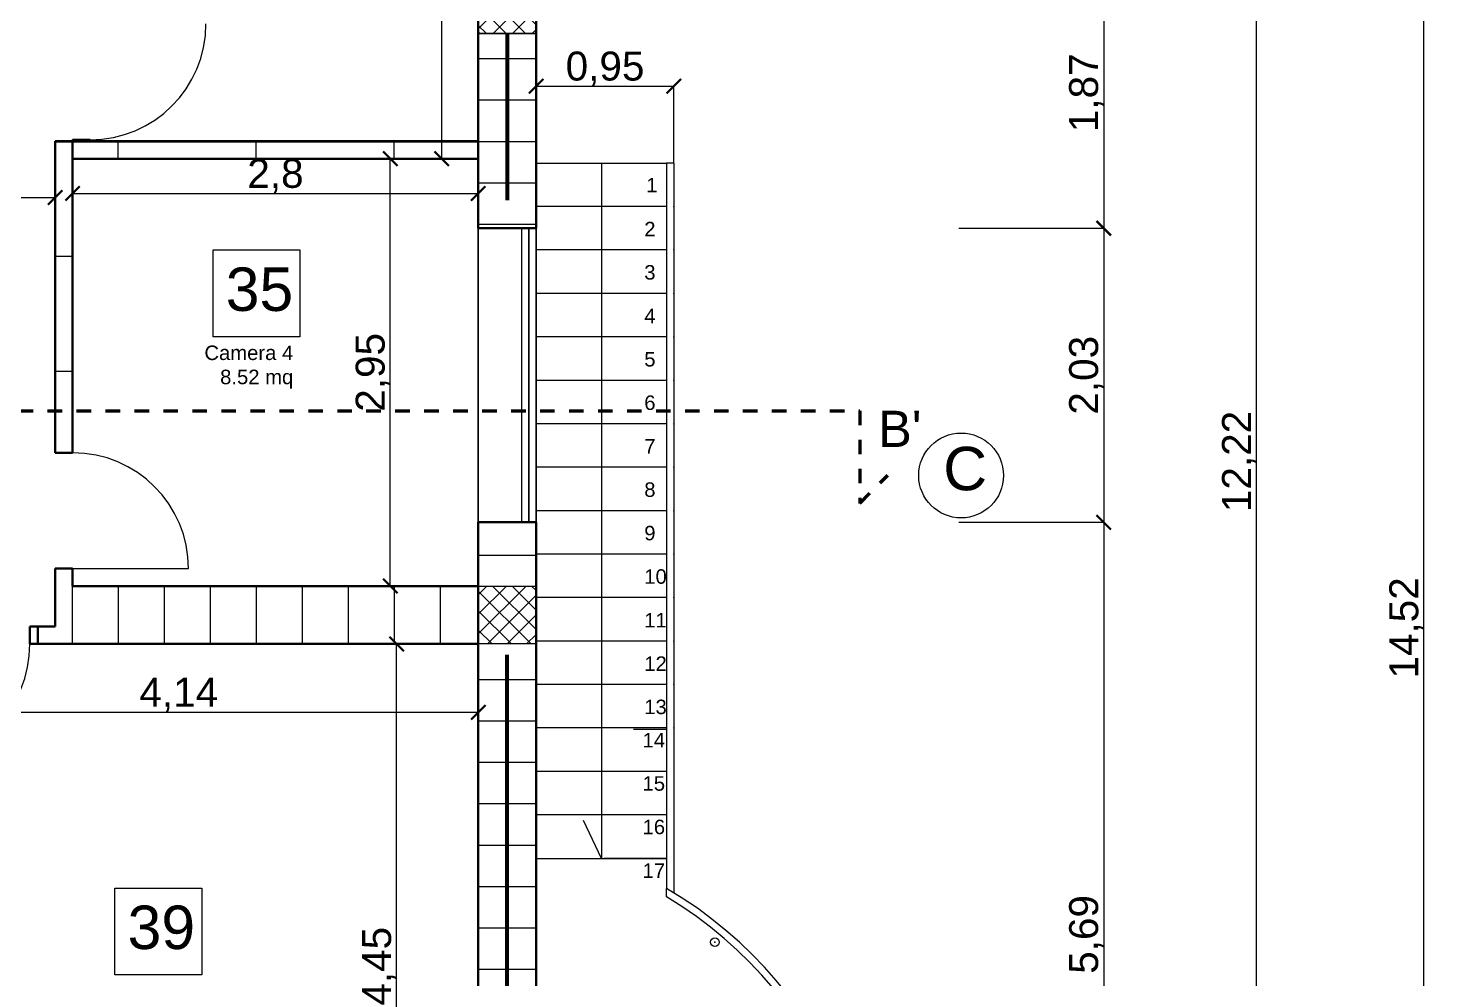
# Model space of a CAD drawing. Header units: millimetres. Extents: x 2459 to 3981, y 1231 to 4850.
# Drawn here: x 3708.71 to 3718.4, y 1282.61 to 1289.17 of the extents above; entities that cross this region are included whole.
import ezdxf

# ---------------------------------------------------------------- set-up
doc = ezdxf.new("R2010")
doc.units = ezdxf.units.MM
doc.linetypes.add('JIS_02_0.7', pattern=[1.35, 0.75, -0.6])
doc.linetypes.add('TRATTEGGIATA', pattern=[0.75, 0.5, -0.25])
for name, color, linetype, lineweight in [('linee murature', 253, 'Continuous', 70), ('linee muri', 7, 'Continuous', 40), ('SEZIONI', 7, 'TRATTEGGIATA', 60)]:
    doc.layers.add(name, color=color, linetype=linetype, lineweight=lineweight)
doc.layers.add('quoteee', color=7, linetype='Continuous')
doc.styles.get("Standard").update_dxf_attribs({"font": 'arial.ttf'})
doc.dimstyles.new('Copia di ISO-25', dxfattribs={"dimtxt": 0.2, "dimasz": 0.1, "dimexe": 0, "dimexo": 0, "dimgap": 0, "dimtad": 3, "dimtxsty": 'Standard', "dimblk": 'ARCHTICK', "dimcen": -2.5, "dimclrd": 256, "dimclre": 256, "dimclrt": 256, "dimadec": 0, "dimazin": 0, "dimtfac": 1, "dimtmove": 2, "dimatfit": 3, "dimldrblk": 'ARCHTICK', "dimfxl": 1, "dimfxlon": 1, "dimtfillclr": 256, "dimlwd": -1, "dimlwe": -1, "dimarcsym": 0})
pattern_1 = [(45, (-1.35194, 0.4), (-0.067351921, 0.067351921), []), (135, (-1.35194, 0.4), (-0.067351921, -0.067351921), [])]

# ---------------------------------------------------------------- blocks, each defined once
blk = doc.blocks.new('_ArchTick')
at = {"color": 0, "linetype": 'ByBlock', "const_width": 0.15}
blk.add_lwpolyline([(-0.5, -0.5), (0.5, 0.5)], dxfattribs=at)
blk = doc.blocks.new('*D350')
at = {"layer": 'Defpoints', "color": 0, "lineweight": -3, "ltscale": 0.01, "transparency": 16777216}
for p in [(3707.6797, 1284.9206), (3711.8147, 1284.9206), (3711.8147, 1284.4489)]:
    blk.add_point(p, dxfattribs=at)
at = {"layer": 'quoteee', "ltscale": 0.01, "transparency": 16777216}
for p, q in [((3707.6797, 1284.9206), (3707.6797, 1284.4489)), ((3711.8147, 1284.9206), (3711.8147, 1284.4489)), ((3707.6797, 1284.4489), (3711.8147, 1284.4489))]:
    blk.add_line(p, q, dxfattribs=at)
at = {"layer": 'quoteee', "ltscale": 0.01, "transparency": 16777216, "xscale": 0.1, "yscale": 0.1, "zscale": 0.1, "rotation": 180}
blk.add_blockref('_ArchTick', (3707.6797, 1284.4489), dxfattribs=at)
at = {"layer": 'quoteee', "ltscale": 0.01, "transparency": 16777216, "xscale": 0.1, "yscale": 0.1, "zscale": 0.1}
blk.add_blockref('_ArchTick', (3711.8147, 1284.4489), dxfattribs=at)
at = {"layer": 'quoteee', "ltscale": 0.01, "transparency": 16777216, "insert": (3709.7472, 1284.5691), "char_height": 0.2, "attachment_point": 5}
blk.add_mtext('4,14', dxfattribs=at)
blk = doc.blocks.new('*D351')
at = {"layer": 'Defpoints', "color": 0, "lineweight": -3, "ltscale": 0.01, "transparency": 16777216}
for p in [(3711.2072, 1288.2706), (3711.8147, 1288.2706), (3711.8147, 1285.3206)]:
    blk.add_point(p, dxfattribs=at)
at = {"layer": 'quoteee', "ltscale": 0.01, "transparency": 16777216}
for p, q in [((3711.8147, 1288.2706), (3711.2072, 1288.2706)), ((3711.2072, 1285.3206), (3711.2072, 1288.2706)), ((3711.8147, 1285.3206), (3711.2072, 1285.3206))]:
    blk.add_line(p, q, dxfattribs=at)
at = {"layer": 'quoteee', "ltscale": 0.01, "transparency": 16777216, "xscale": 0.1, "yscale": 0.1, "zscale": 0.1}
for p, rotation in [((3711.2072, 1288.2706), 90), ((3711.2072, 1285.3206), 270)]:
    blk.add_blockref('_ArchTick', p, dxfattribs=dict(at, rotation=rotation))
at = {"layer": 'quoteee', "ltscale": 0.01, "transparency": 16777216, "insert": (3711.087, 1286.7956), "char_height": 0.2, "attachment_point": 5, "rotation": 90}
blk.add_mtext('2,95', dxfattribs=at)
blk = doc.blocks.new('*D352')
at = {"layer": 'Defpoints', "color": 0, "lineweight": -3, "ltscale": 0.01, "transparency": 16777216}
for p in [(3709.0147, 1288.2706), (3711.8147, 1288.2706), (3711.8147, 1288.0306)]:
    blk.add_point(p, dxfattribs=at)
at = {"layer": 'quoteee', "ltscale": 0.01, "transparency": 16777216}
for p, q in [((3709.0147, 1288.2706), (3709.0147, 1288.0306)), ((3711.8147, 1288.2706), (3711.8147, 1288.0306)), ((3709.0147, 1288.0306), (3711.8147, 1288.0306))]:
    blk.add_line(p, q, dxfattribs=at)
at = {"layer": 'quoteee', "ltscale": 0.01, "transparency": 16777216, "xscale": 0.1, "yscale": 0.1, "zscale": 0.1, "rotation": 180}
blk.add_blockref('_ArchTick', (3709.0147, 1288.0306), dxfattribs=at)
at = {"layer": 'quoteee', "ltscale": 0.01, "transparency": 16777216, "xscale": 0.1, "yscale": 0.1, "zscale": 0.1}
blk.add_blockref('_ArchTick', (3711.8147, 1288.0306), dxfattribs=at)
at = {"layer": 'quoteee', "ltscale": 0.01, "transparency": 16777216, "insert": (3710.4147, 1288.1508), "char_height": 0.2, "attachment_point": 5}
blk.add_mtext('2,8', dxfattribs=at)
blk = doc.blocks.new('*D353')
at = {"layer": 'Defpoints', "color": 0, "lineweight": -3, "ltscale": 0.01, "transparency": 16777216}
for p in [(3711.562, 1291.8906), (3711.8147, 1291.8906), (3711.8147, 1288.2706)]:
    blk.add_point(p, dxfattribs=at)
at = {"layer": 'quoteee', "ltscale": 0.01, "transparency": 16777216}
for p, q in [((3711.8147, 1291.8906), (3711.562, 1291.8906)), ((3711.562, 1288.2706), (3711.562, 1291.8906)), ((3711.8147, 1288.2706), (3711.562, 1288.2706))]:
    blk.add_line(p, q, dxfattribs=at)
at = {"layer": 'quoteee', "ltscale": 0.01, "transparency": 16777216, "xscale": 0.1, "yscale": 0.1, "zscale": 0.1}
for p, rotation in [((3711.562, 1291.8906), 90), ((3711.562, 1288.2706), 270)]:
    blk.add_blockref('_ArchTick', p, dxfattribs=dict(at, rotation=rotation))
at = {"layer": 'quoteee', "ltscale": 0.01, "transparency": 16777216, "insert": (3711.4418, 1290.0806), "char_height": 0.2, "attachment_point": 5, "rotation": 90}
blk.add_mtext('3,62', dxfattribs=at)
blk = doc.blocks.new('*D356')
at = {"layer": 'Defpoints', "color": 0, "lineweight": -3, "ltscale": 0.01, "transparency": 16777216}
for p in [(3705.8247, 1288.2706), (3708.8947, 1288.2706), (3708.8947, 1288.0029)]:
    blk.add_point(p, dxfattribs=at)
at = {"layer": 'quoteee', "ltscale": 0.01, "transparency": 16777216}
for p, q in [((3705.8247, 1288.2706), (3705.8247, 1288.0029)), ((3708.8947, 1288.2706), (3708.8947, 1288.0029)), ((3705.8247, 1288.0029), (3708.8947, 1288.0029))]:
    blk.add_line(p, q, dxfattribs=at)
at = {"layer": 'quoteee', "ltscale": 0.01, "transparency": 16777216, "xscale": 0.1, "yscale": 0.1, "zscale": 0.1, "rotation": 180}
blk.add_blockref('_ArchTick', (3705.8247, 1288.0029), dxfattribs=at)
at = {"layer": 'quoteee', "ltscale": 0.01, "transparency": 16777216, "xscale": 0.1, "yscale": 0.1, "zscale": 0.1}
blk.add_blockref('_ArchTick', (3708.8947, 1288.0029), dxfattribs=at)
at = {"layer": 'quoteee', "ltscale": 0.01, "transparency": 16777216, "insert": (3707.3597, 1288.1231), "char_height": 0.2, "attachment_point": 5}
blk.add_mtext('3,07', dxfattribs=at)
blk = doc.blocks.new('*D275')
at = {"layer": 'Defpoints', "color": 0, "lineweight": -3, "transparency": 16777216}
for p in [(3712.2147, 1289.6606), (3712.2147, 1287.7906), (3716.1318, 1287.7906)]:
    blk.add_point(p, dxfattribs=at)
at = {"layer": 'quoteee', "transparency": 16777216}
for p, q in [((3715.1318, 1289.6606), (3716.1318, 1289.6606)), ((3716.1318, 1289.6606), (3716.1318, 1287.7906)), ((3715.1318, 1287.7906), (3716.1318, 1287.7906))]:
    blk.add_line(p, q, dxfattribs=at)
at = {"layer": 'quoteee', "transparency": 16777216, "xscale": 0.1, "yscale": 0.1, "zscale": 0.1}
for p, rotation in [((3716.1318, 1289.6606), 90), ((3716.1318, 1287.7906), 270)]:
    blk.add_blockref('_ArchTick', p, dxfattribs=dict(at, rotation=rotation))
at = {"layer": 'quoteee', "transparency": 16777216, "insert": (3716.0116, 1288.7256), "char_height": 0.2, "attachment_point": 5, "rotation": 90}
blk.add_mtext('1,87', dxfattribs=at)
blk = doc.blocks.new('*D276')
at = {"layer": 'Defpoints', "color": 0, "lineweight": -3, "transparency": 16777216}
for p in [(3712.2147, 1287.7906), (3712.2147, 1285.7606), (3716.1318, 1285.7606)]:
    blk.add_point(p, dxfattribs=at)
at = {"layer": 'quoteee', "transparency": 16777216}
for p, q in [((3715.1318, 1287.7906), (3716.1318, 1287.7906)), ((3716.1318, 1287.7906), (3716.1318, 1285.7606)), ((3715.1318, 1285.7606), (3716.1318, 1285.7606))]:
    blk.add_line(p, q, dxfattribs=at)
at = {"layer": 'quoteee', "transparency": 16777216, "xscale": 0.1, "yscale": 0.1, "zscale": 0.1}
for p, rotation in [((3716.1318, 1287.7906), 90), ((3716.1318, 1285.7606), 270)]:
    blk.add_blockref('_ArchTick', p, dxfattribs=dict(at, rotation=rotation))
at = {"layer": 'quoteee', "transparency": 16777216, "insert": (3716.0116, 1286.7756), "char_height": 0.2, "attachment_point": 5, "rotation": 90}
blk.add_mtext('2,03', dxfattribs=at)
blk = doc.blocks.new('*D277')
at = {"layer": 'Defpoints', "color": 0, "lineweight": -3, "transparency": 16777216}
for p in [(3712.2147, 1285.7606), (3712.2147, 1280.0706), (3716.1318, 1280.0706)]:
    blk.add_point(p, dxfattribs=at)
at = {"layer": 'quoteee', "transparency": 16777216}
for p, q in [((3715.1318, 1285.7606), (3716.1318, 1285.7606)), ((3716.1318, 1285.7606), (3716.1318, 1280.0706)), ((3715.1318, 1280.0706), (3716.1318, 1280.0706))]:
    blk.add_line(p, q, dxfattribs=at)
at = {"layer": 'quoteee', "transparency": 16777216, "xscale": 0.1, "yscale": 0.1, "zscale": 0.1}
for p, rotation in [((3716.1318, 1285.7606), 90), ((3716.1318, 1280.0706), 270)]:
    blk.add_blockref('_ArchTick', p, dxfattribs=dict(at, rotation=rotation))
at = {"layer": 'quoteee', "transparency": 16777216, "insert": (3716.0116, 1282.9156), "char_height": 0.2, "attachment_point": 5, "rotation": 90}
blk.add_mtext('5,69', dxfattribs=at)
blk = doc.blocks.new('*D278')
at = {"layer": 'Defpoints', "color": 0, "lineweight": -3, "transparency": 16777216}
for p in [(3712.2147, 1292.2906), (3717.1874, 1292.2906), (3712.2147, 1280.0706)]:
    blk.add_point(p, dxfattribs=at)
at = {"layer": 'quoteee', "transparency": 16777216}
for p, q in [((3716.1874, 1292.2906), (3717.1874, 1292.2906)), ((3717.1874, 1280.0706), (3717.1874, 1292.2906)), ((3716.1874, 1280.0706), (3717.1874, 1280.0706))]:
    blk.add_line(p, q, dxfattribs=at)
at = {"layer": 'quoteee', "transparency": 16777216, "xscale": 0.1, "yscale": 0.1, "zscale": 0.1}
for p, rotation in [((3717.1874, 1292.2906), 90), ((3717.1874, 1280.0706), 270)]:
    blk.add_blockref('_ArchTick', p, dxfattribs=dict(at, rotation=rotation))
at = {"layer": 'quoteee', "transparency": 16777216, "insert": (3717.0672, 1286.1806), "char_height": 0.2, "attachment_point": 5, "rotation": 90}
blk.add_mtext('12,22', dxfattribs=at)
blk = doc.blocks.new('*D279')
at = {"layer": 'Defpoints', "color": 0, "lineweight": -3, "transparency": 16777216}
for p in [(3712.2147, 1292.2906), (3718.342, 1292.2906), (3712.2147, 1277.772)]:
    blk.add_point(p, dxfattribs=at)
at = {"layer": 'quoteee', "transparency": 16777216}
for p, q in [((3717.342, 1292.2906), (3718.342, 1292.2906)), ((3718.342, 1277.772), (3718.342, 1292.2906)), ((3717.342, 1277.772), (3718.342, 1277.772))]:
    blk.add_line(p, q, dxfattribs=at)
at = {"layer": 'quoteee', "transparency": 16777216, "xscale": 0.1, "yscale": 0.1, "zscale": 0.1}
for p, rotation in [((3718.342, 1292.2906), 90), ((3718.342, 1277.772), 270)]:
    blk.add_blockref('_ArchTick', p, dxfattribs=dict(at, rotation=rotation))
at = {"layer": 'quoteee', "transparency": 16777216, "insert": (3718.2219, 1285.0313), "char_height": 0.2, "attachment_point": 5, "rotation": 90}
blk.add_mtext('14,52', dxfattribs=at)
blk = doc.blocks.new('*D464')
at = {"layer": 'Defpoints', "color": 0, "lineweight": -3, "transparency": 16777216}
for p in [(3711.251, 1284.9206), (3711.5525, 1284.9206), (3711.5525, 1280.4706)]:
    blk.add_point(p, dxfattribs=at)
at = {"layer": 'quoteee', "transparency": 16777216}
for p, q in [((3711.5525, 1284.9206), (3711.251, 1284.9206)), ((3711.251, 1280.4706), (3711.251, 1284.9206)), ((3711.5525, 1280.4706), (3711.251, 1280.4706))]:
    blk.add_line(p, q, dxfattribs=at)
at = {"layer": 'quoteee', "transparency": 16777216, "xscale": 0.1, "yscale": 0.1, "zscale": 0.1}
for p, rotation in [((3711.251, 1284.9206), 90), ((3711.251, 1280.4706), 270)]:
    blk.add_blockref('_ArchTick', p, dxfattribs=dict(at, rotation=rotation))
at = {"layer": 'quoteee', "transparency": 16777216, "insert": (3711.1312, 1282.6956), "char_height": 0.2, "attachment_point": 5, "rotation": 90}
blk.add_mtext('4,45', dxfattribs=at)
blk = doc.blocks.new('*D409')
at = {"layer": 'Defpoints', "color": 0, "lineweight": -3, "transparency": 16777216}
for p in [(3713.1647, 1288.7713), (3712.2147, 1288.2406), (3713.1647, 1288.2406)]:
    blk.add_point(p, dxfattribs=at)
at = {"layer": 'quoteee', "transparency": 16777216}
for p, q in [((3712.2147, 1288.2406), (3712.2147, 1288.7713)), ((3712.2147, 1288.7713), (3713.1647, 1288.7713)), ((3713.1647, 1288.2406), (3713.1647, 1288.7713))]:
    blk.add_line(p, q, dxfattribs=at)
at = {"layer": 'quoteee', "transparency": 16777216, "xscale": 0.1, "yscale": 0.1, "zscale": 0.1, "rotation": 180}
blk.add_blockref('_ArchTick', (3712.2147, 1288.7713), dxfattribs=at)
at = {"layer": 'quoteee', "transparency": 16777216, "xscale": 0.1, "yscale": 0.1, "zscale": 0.1}
blk.add_blockref('_ArchTick', (3713.1647, 1288.7713), dxfattribs=at)
at = {"layer": 'quoteee', "transparency": 16777216, "insert": (3712.6897, 1288.8915), "char_height": 0.2, "attachment_point": 5}
blk.add_mtext('0,95', dxfattribs=at)

msp = doc.modelspace()

# ---------------------------------------------------------------- hatches: boundary and pattern name
at = {"linetype": 'Continuous'}
h = msp.add_hatch(dxfattribs=at)
h.set_pattern_fill('ANSI37', color=256, scale=0.03)
h.set_pattern_definition(pattern_1)
h.paths.add_polyline_path([(3712.214742, 1289.534637), (3711.815965, 1289.534637), (3711.814742, 1289.533414), (3711.814742, 1289.144162), (3711.824267, 1289.134637), (3712.214742, 1289.134637)])
h.paths.add_polyline_path([(3707.817242, 1280.470565), (3707.417242, 1280.470565), (3707.417242, 1280.070565), (3707.817242, 1280.070565)])
h.paths.add_polyline_path([(3712.214742, 1280.470565), (3711.814742, 1280.470565), (3711.814742, 1280.070565), (3712.214742, 1280.070565)])
h.paths.add_polyline_path([(3712.214742, 1285.320565), (3711.814742, 1285.320565), (3711.814742, 1284.920565), (3712.214742, 1284.920565)])
h.paths.add_polyline_path([(3712.214742, 1292.290565), (3711.814742, 1292.290565), (3711.814742, 1291.890565), (3712.214742, 1291.890565)])
h.paths.add_polyline_path([(3709.204742, 1292.290565), (3708.804742, 1292.290565), (3708.804742, 1291.890565), (3709.204742, 1291.890565)])
h.paths.add_polyline_path([(3705.824742, 1292.290565), (3705.424742, 1292.290565), (3705.424742, 1291.897159), (3705.431336, 1291.890565), (3705.824742, 1291.890565)])
h.paths.add_polyline_path([(3705.824742, 1289.534637), (3705.424742, 1289.534637), (3705.424742, 1289.134637), (3705.824742, 1289.134637)])
h.paths.add_polyline_path([(3703.999742, 1280.470565), (3703.599742, 1280.470565), (3703.599742, 1280.070565), (3703.999742, 1280.070565)])
h.paths.add_polyline_path([(3705.824742, 1285.320565), (3705.424742, 1285.320565), (3705.424742, 1284.920565), (3705.824742, 1284.920565)])
h.paths.add_polyline_path([(3707.819742, 1285.320565), (3707.419742, 1285.320565), (3707.419742, 1284.920565), (3707.554742, 1284.920565), (3707.819742, 1284.920565)])
h.paths.add_polyline_path([(3695.914742, 1291.890565), (3696.314742, 1291.890565), (3696.314742, 1292.290565), (3695.914742, 1292.290565)])
h.paths.add_polyline_path([(3698.924742, 1292.290565), (3698.924742, 1291.890565), (3699.324742, 1291.890565), (3699.324742, 1292.290565)])
h.paths.add_polyline_path([(3702.304742, 1292.290565), (3702.304742, 1291.890565), (3702.704742, 1291.890565), (3702.704742, 1292.290565)])
h.paths.add_polyline_path([(3702.704742, 1289.534637), (3702.304742, 1289.534637), (3702.304742, 1289.134637), (3702.704742, 1289.134637)])
h.paths.add_polyline_path([(3696.314742, 1289.134637), (3696.314742, 1289.534637), (3695.914742, 1289.534637), (3695.914742, 1289.134637)])
h.paths.add_polyline_path([(3702.304742, 1285.320565), (3702.304742, 1284.920565), (3702.704742, 1284.920565), (3702.704742, 1285.320565)])
h.paths.add_polyline_path([(3700.674742, 1284.920565), (3700.674742, 1285.320565), (3700.274742, 1285.320565), (3700.274742, 1284.920565)])
h.paths.add_polyline_path([(3696.314742, 1284.920565), (3696.314742, 1285.320565), (3695.914742, 1285.320565), (3695.914742, 1284.920565)])
h.paths.add_polyline_path([(3700.274742, 1280.470565), (3700.274742, 1280.070565), (3700.674742, 1280.070565), (3700.674742, 1280.470565)])
h.paths.add_polyline_path([(3696.314742, 1280.070565), (3696.314742, 1280.470565), (3695.914742, 1280.470565), (3695.914742, 1280.070565)])
h = msp.add_hatch()
h.set_pattern_fill('ANSI37', color=256, scale=0.03)
h.set_pattern_definition(pattern_1)
h.paths.add_polyline_path([(3712.214742, 1289.534637), (3711.815965, 1289.534637), (3711.814742, 1289.533414), (3711.814742, 1289.144162), (3711.824267, 1289.134637), (3712.214742, 1289.134637)])
h.paths.add_polyline_path([(3707.817242, 1280.470565), (3707.417242, 1280.470565), (3707.417242, 1280.070565), (3707.817242, 1280.070565)])
h.paths.add_polyline_path([(3712.214742, 1280.470565), (3711.814742, 1280.470565), (3711.814742, 1280.070565), (3712.214742, 1280.070565)])
h.paths.add_polyline_path([(3712.214742, 1285.320565), (3711.814742, 1285.320565), (3711.814742, 1284.920565), (3712.214742, 1284.920565)])
h.paths.add_polyline_path([(3712.214742, 1292.290565), (3711.814742, 1292.290565), (3711.814742, 1291.890565), (3712.214742, 1291.890565)])
h.paths.add_polyline_path([(3709.204742, 1292.290565), (3708.804742, 1292.290565), (3708.804742, 1291.890565), (3709.204742, 1291.890565)])
h.paths.add_polyline_path([(3705.824742, 1292.290565), (3705.424742, 1292.290565), (3705.424742, 1291.897159), (3705.431336, 1291.890565), (3705.824742, 1291.890565)])
h.paths.add_polyline_path([(3705.824742, 1289.534637), (3705.424742, 1289.534637), (3705.424742, 1289.134637), (3705.824742, 1289.134637)])
h.paths.add_polyline_path([(3703.999742, 1280.470565), (3703.599742, 1280.470565), (3703.599742, 1280.070565), (3703.999742, 1280.070565)])
h.paths.add_polyline_path([(3705.824742, 1285.320565), (3705.424742, 1285.320565), (3705.424742, 1284.920565), (3705.824742, 1284.920565)])
h.paths.add_polyline_path([(3707.819742, 1285.320565), (3707.419742, 1285.320565), (3707.419742, 1284.920565), (3707.554742, 1284.920565), (3707.819742, 1284.920565)])
h.paths.add_polyline_path([(3695.914742, 1291.890565), (3696.314742, 1291.890565), (3696.314742, 1292.290565), (3695.914742, 1292.290565)])
h.paths.add_polyline_path([(3698.924742, 1292.290565), (3698.924742, 1291.890565), (3699.324742, 1291.890565), (3699.324742, 1292.290565)])
h.paths.add_polyline_path([(3702.304742, 1292.290565), (3702.304742, 1291.890565), (3702.704742, 1291.890565), (3702.704742, 1292.290565)])
h.paths.add_polyline_path([(3702.704742, 1289.534637), (3702.304742, 1289.534637), (3702.304742, 1289.134637), (3702.704742, 1289.134637)])
h.paths.add_polyline_path([(3696.314742, 1289.134637), (3696.314742, 1289.534637), (3695.914742, 1289.534637), (3695.914742, 1289.134637)])
h.paths.add_polyline_path([(3702.304742, 1285.320565), (3702.304742, 1284.920565), (3702.704742, 1284.920565), (3702.704742, 1285.320565)])
h.paths.add_polyline_path([(3700.674742, 1284.920565), (3700.674742, 1285.320565), (3700.274742, 1285.320565), (3700.274742, 1284.920565)])
h.paths.add_polyline_path([(3696.314742, 1284.920565), (3696.314742, 1285.320565), (3695.914742, 1285.320565), (3695.914742, 1284.920565)])
h.paths.add_polyline_path([(3700.274742, 1280.470565), (3700.274742, 1280.070565), (3700.674742, 1280.070565), (3700.674742, 1280.470565)])
h.paths.add_polyline_path([(3696.314742, 1280.070565), (3696.314742, 1280.470565), (3695.914742, 1280.470565), (3695.914742, 1280.070565)])

# ---------------------------------------------------------------- linework, layer by layer
for p, q in [((3711.814742, 1289.660565), (3711.814742, 1288.390565)), ((3711.814742, 1289.660565), (3711.814742, 1287.790565)), ((3712.214742, 1289.660565), (3712.214742, 1287.790565)), ((3712.214742, 1289.660565), (3712.214742, 1287.790565)), ((3711.814742, 1289.134637), (3711.814742, 1289.534637)), ((3712.214742, 1289.534637), (3712.214742, 1289.134637)), ((3711.824267, 1289.134637), (3711.814742, 1289.144162)), ((3711.824267, 1289.134637), (3711.814742, 1289.144162)), ((3711.814742, 1287.790565), (3711.814742, 1289.134637)), ((3712.214742, 1289.134637), (3712.214742, 1287.790565)), ((3711.814742, 1288.961965), (3712.214742, 1288.961965)), ((3711.814742, 1288.961965), (3712.214742, 1288.961965)), ((3711.814742, 1288.676215), (3712.214742, 1288.676215)), ((3711.814742, 1288.676215), (3712.214742, 1288.676215)), ((3708.894742, 1288.390565), (3709.014742, 1288.390565)), ((3708.894742, 1286.240565), (3708.894742, 1288.390565)), ((3708.894742, 1288.390465), (3711.814742, 1288.390465)), ((3709.014742, 1288.400565), (3709.134742, 1288.400565)), ((3709.014742, 1288.400565), (3709.134742, 1288.400565)), ((3709.014742, 1288.400565), (3709.134742, 1288.400565)), ((3709.014742, 1288.270565), (3709.014742, 1288.390565)), ((3709.014742, 1288.390565), (3709.014742, 1286.240565)), ((3709.329952, 1288.270565), (3709.329952, 1288.390565)), ((3709.329952, 1288.270565), (3709.329952, 1288.390565)), ((3710.282452, 1288.270565), (3710.282452, 1288.390565)), ((3710.282452, 1288.270565), (3710.282452, 1288.390565)), ((3711.234952, 1288.270565), (3711.234952, 1288.390565)), ((3711.234952, 1288.270565), (3711.234952, 1288.390565)), ((3711.814742, 1288.390465), (3712.214742, 1288.390465)), ((3711.814742, 1288.390465), (3712.214742, 1288.390465)), ((3711.814742, 1288.270565), (3711.814742, 1287.790565)), ((3712.214742, 1288.240565), (3713.114742, 1288.240565)), ((3712.214742, 1288.240565), (3713.114742, 1288.240565)), ((3712.664742, 1288.240565), (3712.664742, 1283.440565)), ((3713.164742, 1288.240565), (3713.114742, 1288.240565)), ((3713.114742, 1288.240565), (3713.114742, 1283.232634)), ((3713.164742, 1288.240565), (3713.114742, 1288.240565)), ((3713.164742, 1288.240565), (3713.164742, 1283.20229)), ((3713.164742, 1288.240565), (3713.164742, 1283.20229)), ((3711.814742, 1288.104715), (3712.214742, 1288.104715)), ((3711.814742, 1288.104715), (3712.214742, 1288.104715)), ((3713.114742, 1287.940565), (3712.214742, 1287.940565)), ((3711.814742, 1287.818965), (3712.214742, 1287.818965)), ((3711.814742, 1287.818965), (3712.214742, 1287.818965)), ((3711.814742, 1287.790565), (3712.214742, 1287.790565)), ((3711.814742, 1287.790565), (3711.814742, 1285.760565)), ((3711.814742, 1287.790565), (3712.214742, 1287.790565)), ((3711.814742, 1287.790565), (3711.814742, 1285.760565)), ((3712.214742, 1287.790565), (3711.814742, 1287.790565)), ((3711.814742, 1285.760565), (3711.814742, 1287.790565)), ((3711.814742, 1287.790565), (3712.214742, 1287.790565)), ((3711.814742, 1287.790565), (3711.814742, 1285.760565)), ((3712.214742, 1287.790565), (3711.814742, 1287.790565)), ((3711.814742, 1285.760565), (3711.814742, 1287.790565)), ((3712.214742, 1287.790565), (3711.814742, 1287.790565)), ((3712.164742, 1287.790565), (3712.114742, 1287.790565)), ((3712.164742, 1287.790565), (3712.114742, 1287.790565)), ((3712.164742, 1285.760565), (3712.164742, 1287.790565)), ((3712.164742, 1285.760565), (3712.164742, 1287.790565)), ((3712.214742, 1287.790565), (3712.214742, 1285.760565)), ((3712.214742, 1287.790565), (3712.214742, 1285.760565)), ((3712.214742, 1285.760565), (3712.214742, 1287.790565)), ((3712.214742, 1287.790565), (3712.214742, 1285.760565)), ((3712.214742, 1285.760565), (3712.214742, 1287.790565)), ((3712.214742, 1287.790565), (3712.214742, 1285.760565)), ((3712.214742, 1285.760565), (3712.214742, 1287.790565)), ((3708.894742, 1287.596715), (3709.014742, 1287.596715)), ((3708.894742, 1287.596715), (3709.014742, 1287.596715)), ((3713.114742, 1287.640565), (3712.214742, 1287.640565)), ((3713.114742, 1287.340565), (3712.214742, 1287.340565)), ((3713.114742, 1287.040565), (3712.214742, 1287.040565)), ((3708.894742, 1286.802965), (3709.014742, 1286.802965)), ((3708.894742, 1286.802965), (3709.014742, 1286.802965)), ((3713.114742, 1286.740565), (3712.214742, 1286.740565)), ((3713.114742, 1286.440565), (3712.214742, 1286.440565)), ((3708.894742, 1286.240565), (3709.014742, 1286.240565)), ((3713.114742, 1286.140565), (3712.214742, 1286.140565)), ((3713.114742, 1285.840565), (3712.214742, 1285.840565)), ((3711.814742, 1285.760565), (3712.214742, 1285.760565)), ((3711.814742, 1285.760565), (3711.814742, 1285.320565)), ((3711.814742, 1285.760565), (3712.214742, 1285.760565)), ((3712.214742, 1285.760565), (3711.814742, 1285.760565)), ((3711.814742, 1285.760565), (3712.214742, 1285.760565)), ((3711.814742, 1285.760565), (3711.814742, 1280.470565)), ((3712.214742, 1285.760565), (3711.814742, 1285.760565)), ((3711.814742, 1285.760565), (3711.814742, 1280.470565)), ((3711.814742, 1285.760565), (3712.214742, 1285.760565)), ((3711.814742, 1285.320565), (3711.814742, 1285.760565)), ((3712.214742, 1285.760565), (3712.214742, 1280.070565)), ((3712.214742, 1285.760565), (3712.214742, 1280.070565)), ((3712.214742, 1285.760565), (3712.214742, 1285.320565)), ((3711.814742, 1285.532965), (3712.214742, 1285.532965)), ((3711.814742, 1285.532965), (3712.214742, 1285.532965)), ((3713.114742, 1285.540565), (3712.214742, 1285.540565)), ((3708.894742, 1285.440565), (3709.014742, 1285.440565)), ((3708.894742, 1285.040565), (3708.894742, 1285.440565)), ((3708.894742, 1285.440565), (3709.014742, 1285.440565)), ((3708.894742, 1285.440565), (3709.014742, 1285.440565)), ((3709.012452, 1285.440565), (3709.012452, 1284.920565)), ((3709.012452, 1285.440565), (3709.012452, 1284.920565)), ((3709.014742, 1285.440565), (3709.814742, 1285.440565)), ((3709.014742, 1285.440565), (3709.014742, 1285.320565)), ((3709.329952, 1285.320565), (3709.329952, 1284.920565)), ((3709.329952, 1285.320565), (3709.329952, 1284.920565)), ((3709.647452, 1285.320565), (3709.647452, 1284.920565)), ((3709.647452, 1285.320565), (3709.647452, 1284.920565)), ((3709.964952, 1285.320565), (3709.964952, 1284.920565)), ((3709.964952, 1285.320565), (3709.964952, 1284.920565)), ((3710.282452, 1285.320565), (3710.282452, 1284.920565)), ((3710.282452, 1285.320565), (3710.282452, 1284.920565)), ((3710.599952, 1285.320565), (3710.599952, 1284.920565)), ((3710.599952, 1285.320565), (3710.599952, 1284.920565)), ((3710.917452, 1285.320565), (3710.917452, 1284.920565)), ((3710.917452, 1285.320565), (3710.917452, 1284.920565)), ((3711.234952, 1285.320565), (3711.234952, 1284.920565)), ((3711.234952, 1285.320565), (3711.234952, 1284.920565)), ((3711.552452, 1285.320565), (3711.552452, 1284.920565)), ((3711.552452, 1285.320565), (3711.552452, 1284.920565)), ((3711.814742, 1284.920565), (3711.814742, 1285.320565)), ((3712.214742, 1285.320565), (3712.214742, 1284.920565)), ((3713.114742, 1285.240565), (3712.214742, 1285.240565)), ((3708.719742, 1284.920565), (3708.719742, 1285.040565)), ((3708.719742, 1285.040565), (3708.867242, 1285.040565)), ((3708.867242, 1285.040565), (3708.894742, 1285.040565)), ((3713.114742, 1284.940565), (3712.214742, 1284.940565)), ((3708.774742, 1284.920565), (3708.719742, 1284.920565)), ((3711.814742, 1284.920565), (3711.814742, 1280.470565)), ((3711.814742, 1280.470565), (3711.814742, 1284.920565)), ((3712.214742, 1284.920565), (3712.214742, 1280.470565)), ((3711.814742, 1284.675715), (3712.214742, 1284.675715)), ((3711.814742, 1284.675715), (3712.214742, 1284.675715)), ((3713.114742, 1284.640565), (3712.214742, 1284.640565)), ((3711.814742, 1284.389965), (3712.214742, 1284.389965)), ((3711.814742, 1284.389965), (3712.214742, 1284.389965)), ((3713.114742, 1284.340565), (3712.214742, 1284.340565)), ((3713.114742, 1284.340565), (3712.214742, 1284.340565)), ((3713.114742, 1284.330565), (3712.885452, 1284.330565)), ((3711.814742, 1284.104215), (3712.214742, 1284.104215)), ((3711.814742, 1284.104215), (3712.214742, 1284.104215)), ((3713.114742, 1284.040565), (3712.214742, 1284.040565)), ((3711.814742, 1283.818465), (3712.214742, 1283.818465)), ((3711.814742, 1283.818465), (3712.214742, 1283.818465)), ((3713.114742, 1283.740565), (3712.214742, 1283.740565)), ((3712.664742, 1283.440565), (3712.540928, 1283.701269)), ((3711.814742, 1283.532715), (3712.214742, 1283.532715)), ((3711.814742, 1283.532715), (3712.214742, 1283.532715)), ((3712.214742, 1283.440565), (3713.114742, 1283.440565)), ((3713.114742, 1283.440565), (3712.684688, 1283.440565)), ((3711.814742, 1283.246965), (3712.214742, 1283.246965)), ((3711.814742, 1283.246965), (3712.214742, 1283.246965)), ((3713.114742, 1283.174481), (3713.114742, 1283.232634)), ((3713.114742, 1283.174481), (3713.114742, 1283.174177)), ((3711.814742, 1282.961215), (3712.214742, 1282.961215)), ((3711.814742, 1282.961215), (3712.214742, 1282.961215)), ((3711.814742, 1282.675465), (3712.214742, 1282.675465)), ((3711.814742, 1282.675465), (3712.214742, 1282.675465))]:
    msp.add_line(p, q, dxfattribs=at)
for p, q in [((3711.814742, 1289.660565), (3711.814742, 1288.390565)), ((3711.814742, 1289.660565), (3711.814742, 1287.790565)), ((3712.214742, 1289.660565), (3712.214742, 1287.790565)), ((3712.214742, 1289.660565), (3712.214742, 1287.790565)), ((3709.014742, 1288.270565), (3709.014742, 1288.390565)), ((3711.814742, 1288.270565), (3711.814742, 1287.790565)), ((3712.214742, 1288.240565), (3713.114742, 1288.240565)), ((3712.214742, 1288.240565), (3713.114742, 1288.240565)), ((3712.664742, 1288.240565), (3712.664742, 1283.440565)), ((3713.164742, 1288.240565), (3713.114742, 1288.240565)), ((3713.114742, 1288.240565), (3713.114742, 1283.232634)), ((3713.164742, 1288.240565), (3713.114742, 1288.240565)), ((3713.164742, 1288.240565), (3713.164742, 1283.20229)), ((3713.164742, 1288.240565), (3713.164742, 1283.20229)), ((3713.114742, 1287.940565), (3712.214742, 1287.940565)), ((3711.814742, 1287.790565), (3712.214742, 1287.790565)), ((3711.814742, 1287.790565), (3711.814742, 1285.760565)), ((3711.814742, 1287.790565), (3712.214742, 1287.790565)), ((3711.814742, 1287.790565), (3711.814742, 1285.760565)), ((3712.214742, 1287.790565), (3711.814742, 1287.790565)), ((3711.814742, 1285.760565), (3711.814742, 1287.790565)), ((3711.814742, 1287.790565), (3712.214742, 1287.790565)), ((3711.814742, 1287.790565), (3711.814742, 1285.760565)), ((3712.214742, 1287.790565), (3711.814742, 1287.790565)), ((3711.814742, 1285.760565), (3711.814742, 1287.790565)), ((3712.164742, 1287.790565), (3712.114742, 1287.790565)), ((3712.164742, 1287.790565), (3712.114742, 1287.790565)), ((3712.164742, 1285.760565), (3712.164742, 1287.790565)), ((3712.164742, 1285.760565), (3712.164742, 1287.790565)), ((3712.214742, 1287.790565), (3712.214742, 1285.760565)), ((3712.214742, 1287.790565), (3712.214742, 1285.760565)), ((3712.214742, 1285.760565), (3712.214742, 1287.790565)), ((3712.214742, 1287.790565), (3712.214742, 1285.760565)), ((3712.214742, 1285.760565), (3712.214742, 1287.790565)), ((3712.214742, 1287.790565), (3712.214742, 1285.760565)), ((3712.214742, 1285.760565), (3712.214742, 1287.790565)), ((3713.114742, 1287.640565), (3712.214742, 1287.640565)), ((3713.114742, 1287.340565), (3712.214742, 1287.340565)), ((3713.114742, 1287.040565), (3712.214742, 1287.040565)), ((3713.114742, 1286.740565), (3712.214742, 1286.740565)), ((3713.114742, 1286.440565), (3712.214742, 1286.440565)), ((3713.114742, 1286.140565), (3712.214742, 1286.140565)), ((3713.114742, 1285.840565), (3712.214742, 1285.840565)), ((3711.814742, 1285.760565), (3712.214742, 1285.760565)), ((3711.814742, 1285.760565), (3711.814742, 1285.320565)), ((3711.814742, 1285.760565), (3712.214742, 1285.760565)), ((3712.214742, 1285.760565), (3711.814742, 1285.760565)), ((3711.814742, 1285.760565), (3712.214742, 1285.760565)), ((3711.814742, 1285.760565), (3711.814742, 1280.470565)), ((3712.214742, 1285.760565), (3711.814742, 1285.760565)), ((3713.114742, 1285.540565), (3712.214742, 1285.540565)), ((3709.014742, 1285.440565), (3709.814742, 1285.440565)), ((3711.814742, 1284.920565), (3711.814742, 1285.320565)), ((3713.114742, 1285.240565), (3712.214742, 1285.240565)), ((3713.114742, 1284.940565), (3712.214742, 1284.940565)), ((3708.774742, 1284.920565), (3708.719742, 1284.920565)), ((3711.814742, 1284.920565), (3711.814742, 1280.470565)), ((3713.114742, 1284.640565), (3712.214742, 1284.640565)), ((3713.114742, 1284.340565), (3712.214742, 1284.340565)), ((3713.114742, 1284.340565), (3712.214742, 1284.340565)), ((3713.114742, 1284.330565), (3712.885452, 1284.330565)), ((3713.114742, 1284.040565), (3712.214742, 1284.040565)), ((3713.114742, 1283.740565), (3712.214742, 1283.740565)), ((3712.664742, 1283.440565), (3712.540928, 1283.701269)), ((3712.214742, 1283.440565), (3713.114742, 1283.440565)), ((3713.114742, 1283.440565), (3712.684688, 1283.440565)), ((3713.114742, 1283.174481), (3713.114742, 1283.232634)), ((3713.114742, 1283.174481), (3713.114742, 1283.174177))]:
    msp.add_line(p, q)
at = {"linetype": 'Continuous', "ltscale": 0.01}
for p, q in [((3709.014742, 1288.390565), (3708.894742, 1288.390565)), ((3708.894742, 1288.390565), (3708.894742, 1286.240565)), ((3709.014742, 1288.390565), (3708.894742, 1288.390565)), ((3708.894742, 1288.390565), (3708.894742, 1286.240565)), ((3709.014742, 1288.390565), (3708.894742, 1288.390565)), ((3708.894742, 1288.390565), (3708.894742, 1286.240565)), ((3709.014742, 1288.390565), (3709.014742, 1288.400565)), ((3709.014742, 1288.390565), (3709.014742, 1288.400565)), ((3709.014742, 1288.390565), (3709.014742, 1288.400565)), ((3709.134742, 1288.400565), (3709.134742, 1288.390565)), ((3709.134742, 1288.400565), (3709.134742, 1288.390565)), ((3709.134742, 1288.400565), (3709.134742, 1288.390565)), ((3711.814742, 1288.390565), (3709.134742, 1288.390565)), ((3711.814742, 1288.390565), (3709.134742, 1288.390565)), ((3711.814742, 1288.390565), (3709.134742, 1288.390565)), ((3711.814742, 1288.270565), (3709.014742, 1288.270565)), ((3709.014742, 1288.270565), (3709.014742, 1286.240565)), ((3711.814742, 1288.270565), (3709.014742, 1288.270565)), ((3709.014742, 1288.270565), (3709.014742, 1286.240565)), ((3711.814742, 1288.270565), (3709.014742, 1288.270565)), ((3709.014742, 1288.270565), (3709.014742, 1286.240565)), ((3709.014742, 1285.440565), (3708.894742, 1285.440565)), ((3709.014742, 1285.440565), (3708.894742, 1285.440565)), ((3708.894742, 1285.040565), (3708.894742, 1285.440565)), ((3708.894742, 1285.040565), (3708.894742, 1285.440565)), ((3708.894742, 1285.040565), (3708.894742, 1285.440565)), ((3709.014742, 1285.440565), (3709.014742, 1285.320565)), ((3709.014742, 1285.320565), (3709.014742, 1285.440565)), ((3709.014742, 1285.320565), (3709.014742, 1285.440565)), ((3709.014742, 1285.320565), (3711.814742, 1285.320565)), ((3709.014742, 1285.320565), (3711.814742, 1285.320565)), ((3709.014742, 1285.320565), (3711.814742, 1285.320565)), ((3709.014742, 1285.320565), (3711.814742, 1285.320565)), ((3708.719742, 1284.920565), (3708.719742, 1285.040565)), ((3708.719742, 1285.040565), (3708.839742, 1285.040565)), ((3708.894742, 1285.040565), (3708.774742, 1285.040565)), ((3708.894742, 1285.040565), (3708.774742, 1285.040565)), ((3708.894742, 1285.040565), (3708.774742, 1285.040565)), ((3708.774742, 1285.040565), (3708.774742, 1284.920565)), ((3708.894742, 1285.040565), (3708.774742, 1285.040565)), ((3708.774742, 1285.040565), (3708.774742, 1284.920565)), ((3708.839742, 1285.040565), (3708.894742, 1285.040565)), ((3708.719742, 1284.920565), (3711.814742, 1284.920565)), ((3711.814742, 1284.920565), (3708.774742, 1284.920565)), ((3711.814742, 1284.920565), (3708.774742, 1284.920565)), ((3711.814742, 1284.920565), (3708.774742, 1284.920565)), ((3711.814742, 1284.920565), (3708.774742, 1284.920565))]:
    msp.add_line(p, q, dxfattribs=at)
at = {"ltscale": 0.01}
for p, q in [((3709.014742, 1288.390565), (3708.894742, 1288.390565)), ((3708.894742, 1288.390565), (3708.894742, 1286.240565)), ((3709.014742, 1288.270565), (3709.014742, 1286.240565)), ((3708.719742, 1285.040565), (3708.839742, 1285.040565))]:
    msp.add_line(p, q, dxfattribs=at)
at = {"linetype": 'Continuous'}
for points in [[(3712.214742, 1289.134637), (3711.814742, 1289.134637), (3711.814742, 1289.534637), (3712.214742, 1289.534637)], [(3711.814742, 1289.134637), (3712.214742, 1289.134637), (3712.214742, 1287.790565), (3711.814742, 1287.790565)], [(3711.814742, 1287.790565), (3712.214742, 1287.790565), (3712.214742, 1285.760565), (3711.814742, 1285.760565)], [(3712.164742, 1285.760565), (3712.114742, 1285.760565), (3712.114742, 1287.790565), (3712.164742, 1287.790565)], [(3712.164742, 1285.760565), (3712.114742, 1285.760565), (3712.114742, 1287.790565), (3712.164742, 1287.790565)], [(3710.583811, 1287.040894), (3709.983811, 1287.040894), (3709.983811, 1287.640894), (3710.583811, 1287.640894)], [(3711.814742, 1285.760565), (3712.214742, 1285.760565), (3712.214742, 1280.070565), (3711.814742, 1280.070565)], [(3712.214742, 1284.920565), (3711.814742, 1284.920565), (3711.814742, 1285.320565), (3712.214742, 1285.320565)], [(3712.214742, 1284.920565), (3711.814742, 1284.920565), (3711.814742, 1285.320565), (3712.214742, 1285.320565)], [(3709.90649, 1282.635701), (3709.30649, 1282.635701), (3709.30649, 1283.235701), (3709.90649, 1283.235701)]]:
    msp.add_lwpolyline(points, close=True, dxfattribs=at)
for points in [[(3712.214742, 1289.134637), (3711.814742, 1289.134637), (3711.814742, 1289.534637), (3712.214742, 1289.534637)], [(3711.814742, 1289.134637), (3712.214742, 1289.134637), (3712.214742, 1287.790565), (3711.814742, 1287.790565)], [(3711.814742, 1287.790565), (3712.214742, 1287.790565), (3712.214742, 1285.760565), (3711.814742, 1285.760565)], [(3712.164742, 1285.760565), (3712.114742, 1285.760565), (3712.114742, 1287.790565), (3712.164742, 1287.790565)], [(3712.164742, 1285.760565), (3712.114742, 1285.760565), (3712.114742, 1287.790565), (3712.164742, 1287.790565)], [(3710.583811, 1287.040894), (3709.983811, 1287.040894), (3709.983811, 1287.640894), (3710.583811, 1287.640894)], [(3712.214742, 1284.920565), (3711.814742, 1284.920565), (3711.814742, 1285.320565), (3712.214742, 1285.320565)], [(3712.214742, 1284.920565), (3711.814742, 1284.920565), (3711.814742, 1285.320565), (3712.214742, 1285.320565)], [(3709.90649, 1282.635701), (3709.30649, 1282.635701), (3709.30649, 1283.235701), (3709.90649, 1283.235701)]]:
    msp.add_lwpolyline(points, close=True)
at = {"linetype": 'Continuous', "ltscale": 0.01}
msp.add_circle((3715.147368, 1286.083802), 0.292842, dxfattribs=at)
at = {"ltscale": 0.01}
msp.add_circle((3715.147368, 1286.083802), 0.292842, dxfattribs=at)
at = {"linetype": 'Continuous'}
msp.add_circle((3713.448274, 1282.862458), 0.03, dxfattribs=at)
msp.add_circle((3713.448274, 1282.862458), 0.03)
for centre, radius, start, end in [((3709.134742, 1289.200565), 0.8, 270, 360), ((3709.014742, 1285.440565), 0.8, 360, 90), ((3707.919742, 1284.920565), 0.8, 270, 0), ((3711.615697, 1280.68085), 2.909524, 192.1079475, 58.9878564)]:
    msp.add_arc(centre, radius, start, end, dxfattribs=at)
for centre, radius, start, end in [((3709.134742, 1289.200565), 0.8, 270, 360), ((3709.014742, 1285.440565), 0.8, 360, 90), ((3707.919742, 1284.920565), 0.8, 270, 0), ((3711.615697, 1280.68085), 2.909524, 192.1079475, 58.9878564)]:
    msp.add_arc(centre, radius, start, end)
at = {"linetype": 'Continuous', "ltscale": 0.02}
msp.add_arc((3711.615657, 1280.680839), 2.959546, 191.9000749, 59.5673372, dxfattribs=at)
at = {"ltscale": 0.02}
msp.add_arc((3711.615657, 1280.680839), 2.959546, 191.9000749, 59.5673372, dxfattribs=at)
at = {"linetype": 'Continuous'}
for p in [(3713.164742, 1287.940565), (3713.164742, 1287.940565), (3713.164742, 1287.640565), (3713.164742, 1287.640565), (3713.164742, 1287.340565), (3713.164742, 1287.340565), (3713.164742, 1287.040565), (3713.164742, 1287.040565), (3713.164742, 1286.740565), (3713.164742, 1286.740565), (3713.164742, 1286.440565), (3713.164742, 1286.440565), (3713.164742, 1286.140565), (3713.164742, 1286.140565), (3713.164742, 1285.840565), (3713.164742, 1285.840565), (3713.164742, 1285.540565), (3713.164742, 1285.540565), (3713.164742, 1285.240565), (3713.164742, 1285.240565), (3713.164742, 1284.940565), (3713.164742, 1284.940565), (3713.164742, 1284.640565), (3713.164742, 1284.640565), (3713.164742, 1284.340565), (3713.164742, 1284.340565), (3713.448274, 1282.862458)]:
    msp.add_point(p, dxfattribs=at)
for p in [(3713.164742, 1287.940565), (3713.164742, 1287.940565), (3713.164742, 1287.640565), (3713.164742, 1287.640565), (3713.164742, 1287.340565), (3713.164742, 1287.340565), (3713.164742, 1287.040565), (3713.164742, 1287.040565), (3713.164742, 1286.740565), (3713.164742, 1286.740565), (3713.164742, 1286.440565), (3713.164742, 1286.440565), (3713.164742, 1286.140565), (3713.164742, 1286.140565), (3713.164742, 1285.840565), (3713.164742, 1285.840565), (3713.164742, 1285.540565), (3713.164742, 1285.540565), (3713.164742, 1285.240565), (3713.164742, 1285.240565), (3713.164742, 1284.940565), (3713.164742, 1284.940565), (3713.164742, 1284.640565), (3713.164742, 1284.640565), (3713.164742, 1284.340565), (3713.164742, 1284.340565), (3713.448274, 1282.862458)]:
    msp.add_point(p)
at = {"layer": 'linee murature', "linetype": 'Continuous'}
for p, q in [((3712.014742, 1289.134637), (3712.014742, 1287.984723)), ((3712.014742, 1280.470565), (3712.014742, 1284.845502))]:
    msp.add_line(p, q, dxfattribs=at)
at = {"layer": 'linee murature', "lineweight": 70}
for p, q in [((3712.014742, 1289.134637), (3712.014742, 1287.984723)), ((3712.014742, 1280.470565), (3712.014742, 1284.845502))]:
    msp.add_line(p, q, dxfattribs=at)
at = {"layer": 'linee muri'}
for p, q in [((3711.814742, 1289.134637), (3711.814742, 1289.534637)), ((3712.214742, 1289.534637), (3712.214742, 1289.134637)), ((3711.814742, 1287.790565), (3711.814742, 1289.134637)), ((3712.214742, 1289.134637), (3712.214742, 1287.790565)), ((3708.894742, 1288.390565), (3709.014742, 1288.390565)), ((3708.894742, 1286.240565), (3708.894742, 1288.390565)), ((3709.014742, 1288.400565), (3709.134742, 1288.400565)), ((3709.014742, 1288.400565), (3709.134742, 1288.400565)), ((3709.014742, 1288.400565), (3709.134742, 1288.400565)), ((3709.014742, 1288.390565), (3709.014742, 1286.240565)), ((3712.214742, 1287.790565), (3711.814742, 1287.790565)), ((3708.894742, 1286.240565), (3709.014742, 1286.240565)), ((3711.814742, 1285.760565), (3711.814742, 1280.470565)), ((3711.814742, 1285.760565), (3712.214742, 1285.760565)), ((3711.814742, 1285.320565), (3711.814742, 1285.760565)), ((3712.214742, 1285.760565), (3712.214742, 1280.070565)), ((3712.214742, 1285.760565), (3712.214742, 1280.070565)), ((3712.214742, 1285.760565), (3712.214742, 1285.320565)), ((3708.894742, 1285.440565), (3709.014742, 1285.440565)), ((3708.894742, 1285.040565), (3708.894742, 1285.440565)), ((3708.894742, 1285.440565), (3709.014742, 1285.440565)), ((3708.894742, 1285.440565), (3709.014742, 1285.440565)), ((3709.014742, 1285.440565), (3709.014742, 1285.320565)), ((3712.214742, 1285.320565), (3712.214742, 1284.920565)), ((3708.719742, 1284.920565), (3708.719742, 1285.040565)), ((3708.719742, 1285.040565), (3708.867242, 1285.040565)), ((3708.867242, 1285.040565), (3708.894742, 1285.040565)), ((3711.814742, 1280.470565), (3711.814742, 1284.920565)), ((3712.214742, 1284.920565), (3712.214742, 1280.470565))]:
    msp.add_line(p, q, dxfattribs=at)
at = {"layer": 'linee muri', "ltscale": 0.01}
for p, q in [((3709.014742, 1288.390565), (3708.894742, 1288.390565)), ((3708.894742, 1288.390565), (3708.894742, 1286.240565)), ((3709.014742, 1288.390565), (3708.894742, 1288.390565)), ((3708.894742, 1288.390565), (3708.894742, 1286.240565)), ((3709.014742, 1288.390565), (3709.014742, 1288.400565)), ((3709.014742, 1288.390565), (3709.014742, 1288.400565)), ((3709.014742, 1288.390565), (3709.014742, 1288.400565)), ((3709.134742, 1288.400565), (3709.134742, 1288.390565)), ((3709.134742, 1288.400565), (3709.134742, 1288.390565)), ((3709.134742, 1288.400565), (3709.134742, 1288.390565)), ((3711.814742, 1288.390565), (3709.134742, 1288.390565)), ((3711.814742, 1288.390565), (3709.134742, 1288.390565)), ((3711.814742, 1288.390565), (3709.134742, 1288.390565)), ((3711.814742, 1288.270565), (3709.014742, 1288.270565)), ((3711.814742, 1288.270565), (3709.014742, 1288.270565)), ((3709.014742, 1288.270565), (3709.014742, 1286.240565)), ((3711.814742, 1288.270565), (3709.014742, 1288.270565)), ((3709.014742, 1288.270565), (3709.014742, 1286.240565)), ((3709.014742, 1285.440565), (3708.894742, 1285.440565)), ((3709.014742, 1285.440565), (3708.894742, 1285.440565)), ((3708.894742, 1285.040565), (3708.894742, 1285.440565)), ((3708.894742, 1285.040565), (3708.894742, 1285.440565)), ((3708.894742, 1285.040565), (3708.894742, 1285.440565)), ((3709.014742, 1285.440565), (3709.014742, 1285.320565)), ((3709.014742, 1285.320565), (3709.014742, 1285.440565)), ((3709.014742, 1285.320565), (3709.014742, 1285.440565)), ((3709.014742, 1285.320565), (3711.814742, 1285.320565)), ((3709.014742, 1285.320565), (3711.814742, 1285.320565)), ((3709.014742, 1285.320565), (3711.814742, 1285.320565)), ((3709.014742, 1285.320565), (3711.814742, 1285.320565)), ((3708.719742, 1284.920565), (3708.719742, 1285.040565)), ((3708.894742, 1285.040565), (3708.774742, 1285.040565)), ((3708.894742, 1285.040565), (3708.774742, 1285.040565)), ((3708.894742, 1285.040565), (3708.774742, 1285.040565)), ((3708.774742, 1285.040565), (3708.774742, 1284.920565)), ((3708.894742, 1285.040565), (3708.774742, 1285.040565)), ((3708.774742, 1285.040565), (3708.774742, 1284.920565)), ((3708.839742, 1285.040565), (3708.894742, 1285.040565)), ((3708.719742, 1284.920565), (3711.814742, 1284.920565)), ((3711.814742, 1284.920565), (3708.774742, 1284.920565)), ((3711.814742, 1284.920565), (3708.774742, 1284.920565)), ((3711.814742, 1284.920565), (3708.774742, 1284.920565)), ((3711.814742, 1284.920565), (3708.774742, 1284.920565))]:
    msp.add_line(p, q, dxfattribs=at)
at = {"layer": 'linee muri', "linetype": 'Continuous'}
msp.add_line((3708.894742, 1288.390465), (3711.814742, 1288.390465), dxfattribs=at)
at = {"layer": 'linee muri'}
msp.add_lwpolyline([(3711.814742, 1285.760565), (3712.214742, 1285.760565), (3712.214742, 1280.070565), (3711.814742, 1280.070565)], close=True, dxfattribs=at)
at = {"layer": 'SEZIONI', "linetype": 'JIS_02_0.7', "ltscale": 0.01}
msp.add_lwpolyline([(3693.647732, 1286.084852), (3693.841823, 1285.890762), (3693.841823, 1286.530565), (3714.447753, 1286.530565), (3714.447753, 1285.890762), (3714.641843, 1286.084852)], dxfattribs=at)

# ---------------------------------------------------------------- texts
at = {"linetype": 'Continuous', "char_height": 0.1}
for s, width, heights, insert, attachment_point in [('1', 0.33547779, [0.146462], (3712.974236, 1288.13835), 1), ('2', 0.33547779, [0.146462], (3712.960404, 1287.734754), 7), ('3', 0.33547779, [0.146462], (3712.960404, 1287.434754), 7), ('4', 0.33547779, [0.146462], (3712.960404, 1287.134754), 7), ('Camera 4\\P8.52 mq', 0.95164125, [0.400632], (3710.537512, 1286.980707), 3), ('5', 0.33547779, [0.146462], (3712.960404, 1286.834754), 7), ('6', 0.33547779, [0.146462], (3712.960404, 1286.534754), 7), ('7', 0.33547779, [0.146462], (3712.960404, 1286.234754), 7), ('8', 0.33547779, [0.146462], (3712.960404, 1285.934754), 7), ('9', 0.33547779, [0.146462], (3712.960404, 1285.634754), 7), ('10', 0.33547779, [0.146462], (3712.960404, 1285.334754), 7), ('11', 0.33547779, [0.146462], (3712.960404, 1285.034754), 7), ('12', 0.33547779, [0.146462], (3712.960404, 1284.734754), 7), ('13', 0.33547779, [0.146462], (3712.960404, 1284.434754), 7), ('14', 0.33547779, [0.146462], (3712.948609, 1284.206109), 7), ('15', 0.33547779, [0.146462], (3712.948609, 1283.906109), 7), ('16', 0.33547779, [0.146462], (3712.948609, 1283.606109), 7), ('17', 0.33547779, [0.146462], (3712.948609, 1283.306109), 7)]:
    msp.add_mtext_dynamic_manual_height_columns(s, width=width, gutter_width=12.5, heights=heights, dxfattribs=dict(at, insert=insert, attachment_point=attachment_point))
at = {"char_height": 0.1}
for s, insert, attachment_point in [('1', (3712.974236, 1288.13835), 1), ('2', (3712.960404, 1287.734754), 7), ('3', (3712.960404, 1287.434754), 7), ('4', (3712.960404, 1287.134754), 7), ('5', (3712.960404, 1286.834754), 7), ('6', (3712.960404, 1286.534754), 7), ('7', (3712.960404, 1286.234754), 7), ('8', (3712.960404, 1285.934754), 7), ('9', (3712.960404, 1285.634754), 7), ('10', (3712.960404, 1285.334754), 7), ('11', (3712.960404, 1285.034754), 7), ('12', (3712.960404, 1284.734754), 7), ('13', (3712.960404, 1284.434754), 7), ('14', (3712.948609, 1284.206109), 7), ('15', (3712.948609, 1283.906109), 7), ('16', (3712.948609, 1283.606109), 7), ('17', (3712.948609, 1283.306109), 7)]:
    msp.add_mtext_dynamic_manual_height_columns(s, width=0.33547779, gutter_width=12.5, heights=[0.146462], dxfattribs=dict(at, insert=insert, attachment_point=attachment_point))
at = {"linetype": 'Continuous', "char_height": 0.3, "attachment_point": 1}
for s, insert in [('35', (3710.071252, 1287.519693)), ('39', (3709.39393, 1283.114501))]:
    msp.add_mtext(s, dxfattribs=dict(at, insert=insert))
at = {"char_height": 0.3, "attachment_point": 1}
for s, insert in [('35', (3710.071252, 1287.519693)), ('39', (3709.39393, 1283.114501))]:
    msp.add_mtext(s, dxfattribs=dict(at, insert=insert))
at = {"linetype": 'Continuous', "ltscale": 0.01, "attachment_point": 1}
for s, width, insert, char_height in [("B'", 1.80424217, (3714.57444, 1286.530565, 1), 0.25), ('C', 10.83201471, (3715.024037, 1286.281684), 0.3)]:
    msp.add_mtext_dynamic_manual_height_columns(s, width=width, gutter_width=12.5, heights=[0], dxfattribs=dict(at, insert=insert, char_height=char_height))
at = {"ltscale": 0.01, "attachment_point": 1}
for s, width, insert, char_height in [("B'", 1.80424217, (3714.57444, 1286.530565, 1), 0.25), ('C', 10.83201471, (3715.024037, 1286.281684), 0.3)]:
    msp.add_mtext_dynamic_manual_height_columns(s, width=width, gutter_width=12.5, heights=[0], dxfattribs=dict(at, insert=insert, char_height=char_height))

# ---------------------------------------------------------------- dimensions: what is measured, and where the dimension line sits
at = {"layer": 'quoteee'}
for base, p1, p2, picture, middle in [((3717.187379, 1292.290565), (3712.214742, 1280.070565), (3712.214742, 1292.290565), '*D278', (3717.067188, 1286.180565)), ((3718.342048, 1292.290565), (3712.214742, 1277.772013), (3712.214742, 1292.290565), '*D279', (3718.221857, 1285.031289)), ((3716.131781, 1287.790565), (3712.214742, 1289.660565), (3712.214742, 1287.790565), '*D275', (3716.01159, 1288.725565)), ((3716.131781, 1285.760565), (3712.214742, 1287.790565), (3712.214742, 1285.760565), '*D276', (3716.01159, 1286.775565)), ((3716.131781, 1280.070565), (3712.214742, 1285.760565), (3712.214742, 1280.070565), '*D277', (3716.01159, 1282.915565)), ((3711.251013, 1284.920565), (3711.552452, 1280.470565), (3711.552452, 1284.920565), '*D464', (3711.131231, 1282.695565))]:
    dim = msp.add_linear_dim(base=base, p1=p1, p2=p2, angle=90, dimstyle='Copia di ISO-25', dxfattribs=at)
    dim.commit()
    dim.dimension.update_dxf_attribs({"geometry": picture, "text_midpoint": middle})
at = {"layer": 'quoteee', "ltscale": 0.01}
for base, p1, p2, picture, middle in [((3711.561989, 1291.890565), (3711.814742, 1288.270565), (3711.814742, 1291.890565), '*D353', (3711.441798, 1290.080565)), ((3711.20724, 1288.270565), (3711.814742, 1285.320565), (3711.814742, 1288.270565), '*D351', (3711.087049, 1286.795565))]:
    dim = msp.add_linear_dim(base=base, p1=p1, p2=p2, angle=90, dimstyle='Copia di ISO-25', dxfattribs=at)
    dim.commit()
    dim.dimension.update_dxf_attribs({"geometry": picture, "text_midpoint": middle})
at = {"layer": 'quoteee'}
dim = msp.add_linear_dim(base=(3713.164742, 1288.771346), p1=(3712.214742, 1288.240565), p2=(3713.164742, 1288.240565), dimstyle='Copia di ISO-25', dxfattribs=at)
dim.commit()
dim.dimension.update_dxf_attribs({"geometry": '*D409', "text_midpoint": (3712.689742, 1288.891537)})
at = {"layer": 'quoteee', "ltscale": 0.01}
for base, p1, p2, picture, middle in [((3708.894742, 1288.002868), (3705.824742, 1288.270565), (3708.894742, 1288.270565), '*D356', (3707.359742, 1288.123059)), ((3711.814742, 1288.030565), (3709.014742, 1288.270565), (3711.814742, 1288.270565), '*D352', (3710.414742, 1288.150756)), ((3711.8147417786, 1284.4489089789), (3707.6797417786, 1284.9205647076), (3711.8147417786, 1284.9205647076), '*D350', (3709.7472417786, 1284.5690999748))]:
    dim = msp.add_linear_dim(base=base, p1=p1, p2=p2, dimstyle='Copia di ISO-25', dxfattribs=at)
    dim.commit()
    dim.dimension.update_dxf_attribs({"geometry": picture, "text_midpoint": middle})

doc.saveas('drawing.dxf')
